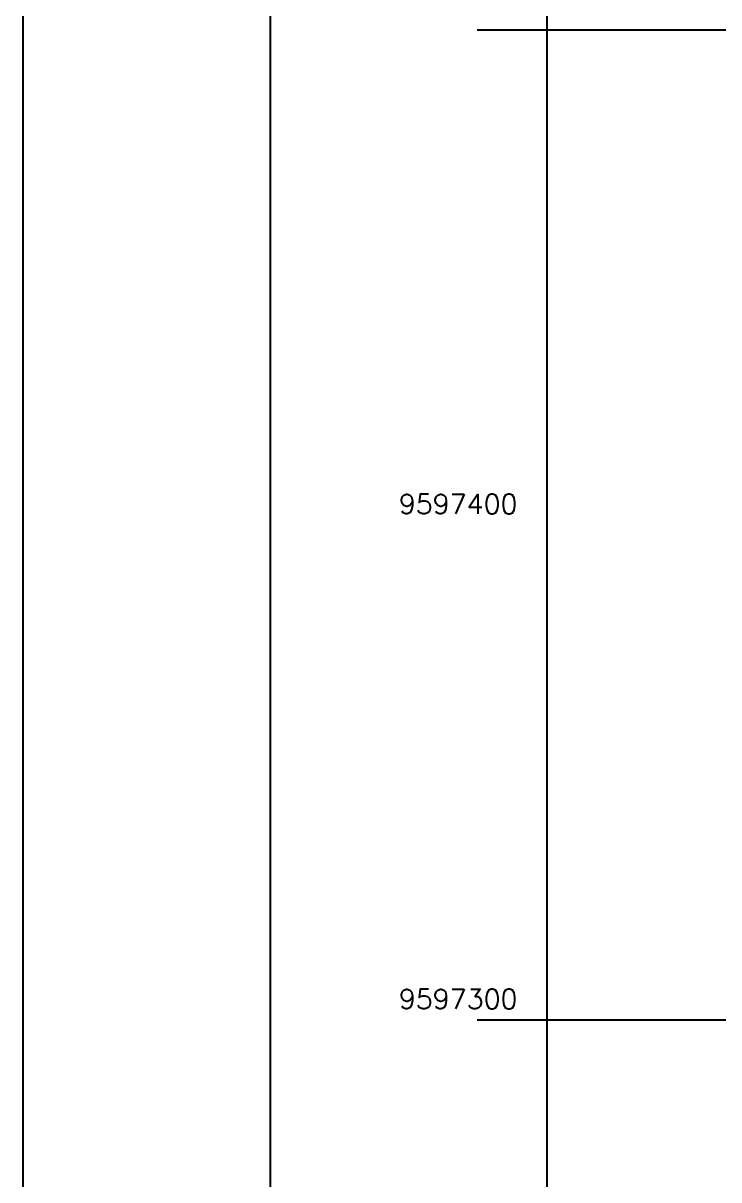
# Model space of a CAD drawing. Header units: millimetres. Extents: x 276147 to 291056, y 9594849 to 9609891.
# Drawn here: x 280613.2 to 280753.8, y 9597336 to 9597569.7 of the extents above; entities that cross this region are included whole.
import ezdxf
from ezdxf.enums import TextEntityAlignment as Align

# ---------------------------------------------------------------- set-up
doc = ezdxf.new("R2010")
doc.units = ezdxf.units.MM
doc.header["$LTSCALE"] = 10
for name, color, linetype in [('2000-Top_malha_coord', 2, 'Continuous'), ('LINHA02', 8, 'Continuous'), ('Top_malha_coord', 8, 'Continuous')]:
    doc.layers.add(name, color=color, linetype=linetype)
doc.styles.add('r80', font='romans.shx')

msp = doc.modelspace()

# ---------------------------------------------------------------- linework, layer by layer
at = {"color": 5}
msp.add_line((280663.1639403553, 9594867.255592108), (280663.1639403553, 9597794.479477957), dxfattribs=at)
at = {"layer": 'LINHA02'}
msp.add_line((280613.1639403552, 9594848.79957542), (280613.1639403552, 9597813.575540084), dxfattribs=at)
at = {"layer": 'Top_malha_coord'}
for p, q in [((280719.1202998299, 9594947.77740042), (280719.1202998299, 9597782.248645676)), ((280704.9449592536, 9597568.365639728), (282519.1202998299, 9597568.365639724)), ((280704.9449592536, 9597368.365639728), (282519.1202998299, 9597368.365639724))]:
    msp.add_line(p, q, dxfattribs=at)

# ---------------------------------------------------------------- texts
at = {"layer": '2000-Top_malha_coord', "style": 'r80'}
for s, p in [('9597400', (280689.1202998299, 9597469.365639728)), ('9597300', (280689.1202998299, 9597369.365639728))]:
    msp.add_text(s, height=4, dxfattribs=at).set_placement(p, align=Align.BOTTOM_LEFT)

doc.saveas('drawing.dxf')
